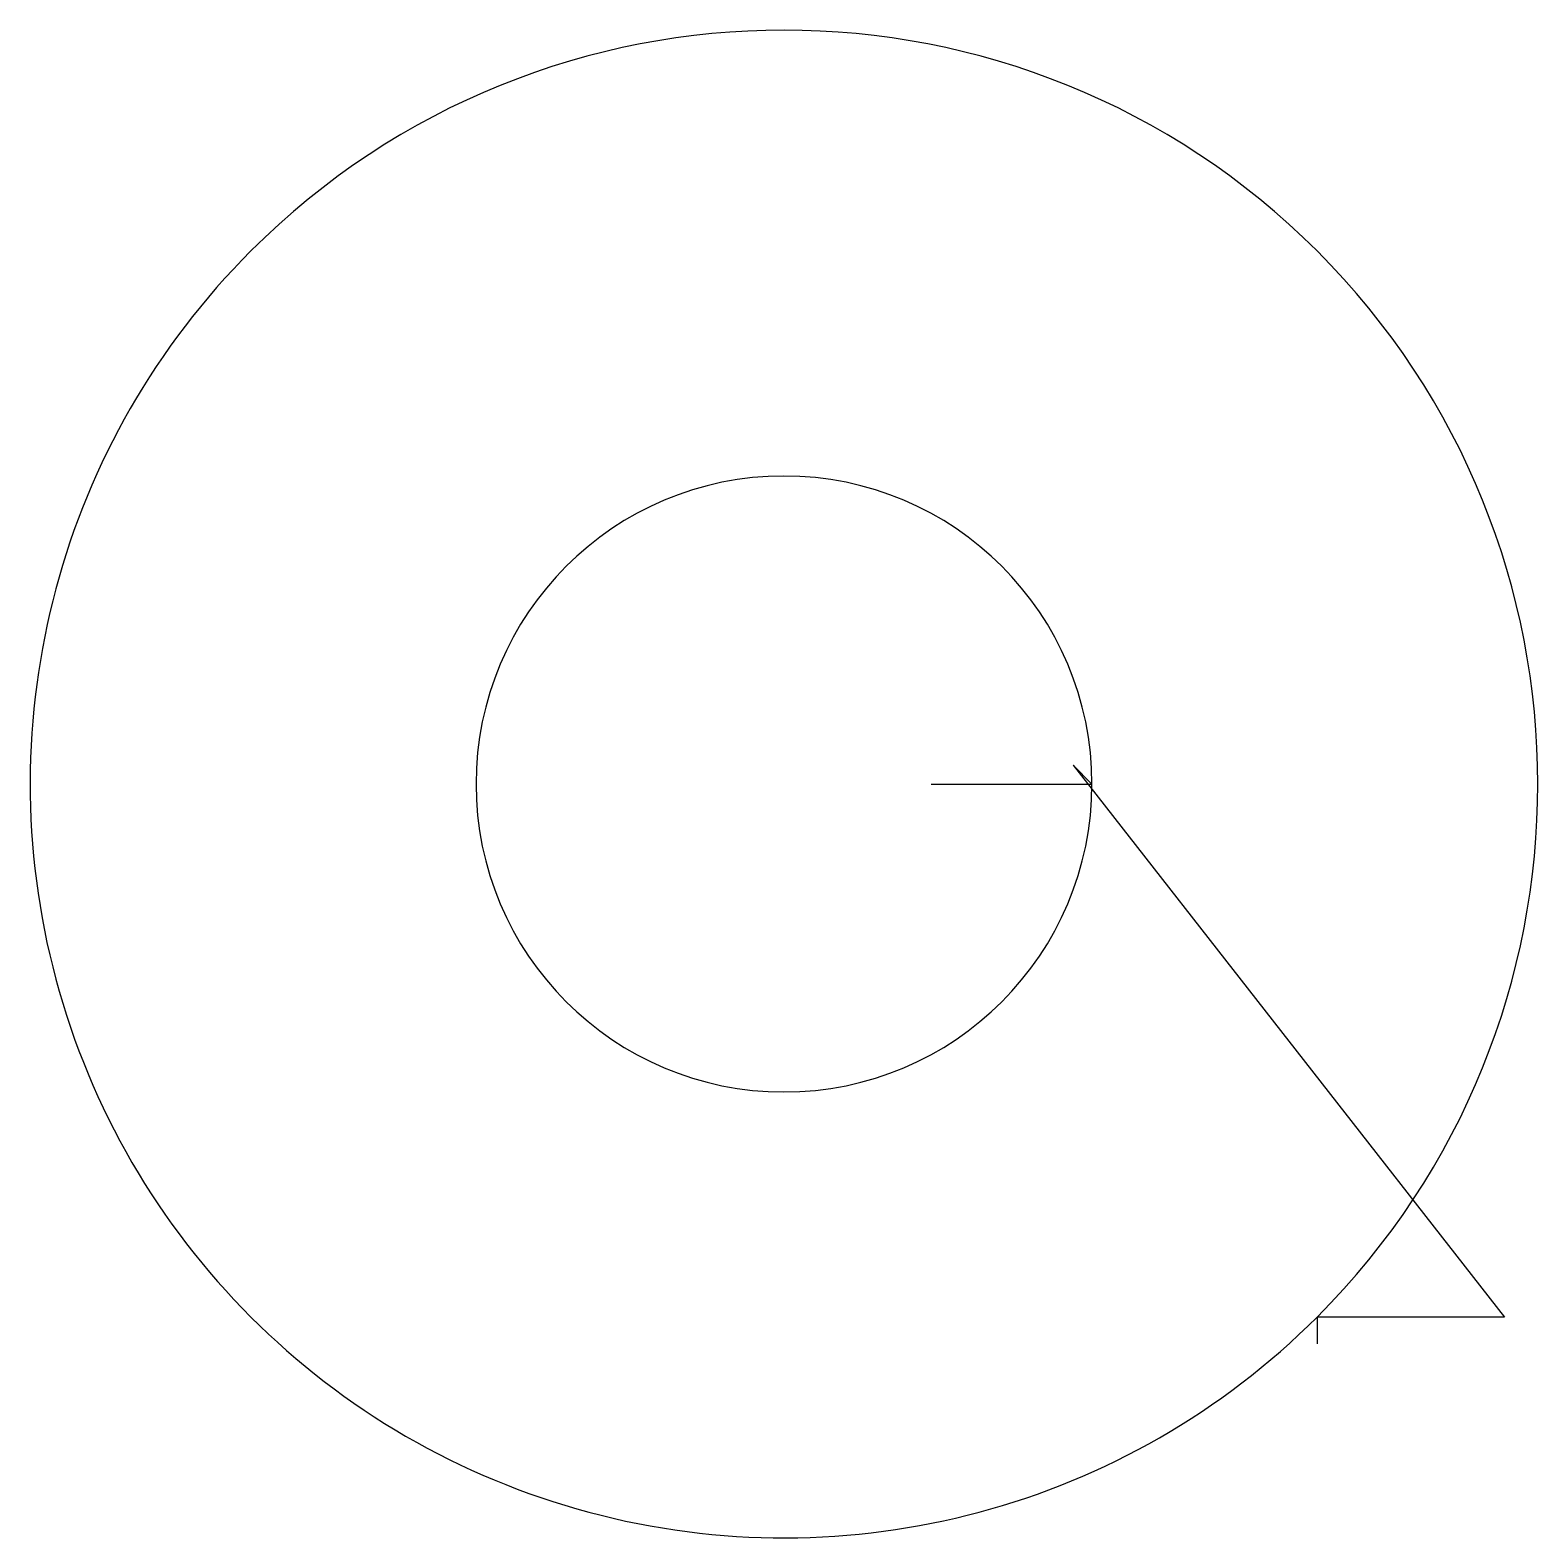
# Model space of a CAD drawing. Header units: metres. Extents: x 703 to 984, y 338 to 620.
import ezdxf

# ---------------------------------------------------------------- set-up
doc = ezdxf.new("R2010")
doc.units = ezdxf.units.M

msp = doc.modelspace()

# ---------------------------------------------------------------- linework, layer by layer
at = {"layer": 'TOOL_0'}
for p, q in [((901.174, 479.236), (897.638, 482.772)), ((897.638, 482.772), (978.199, 379.711)), ((871.174, 479.236), (901.174, 479.236)), ((978.199, 379.711), (943.199, 379.711)), ((943.199, 379.711), (943.199, 374.711))]:
    msp.add_line(p, q, dxfattribs=at)
for radius, start, end in [(140.75, 315, 134.99971), (140.75, 134.99971, 315), (57.5, 0, 180), (57.5, 180, 0)]:
    msp.add_arc((843.674, 479.236), radius, start, end, dxfattribs=at)

doc.saveas('drawing.dxf')
